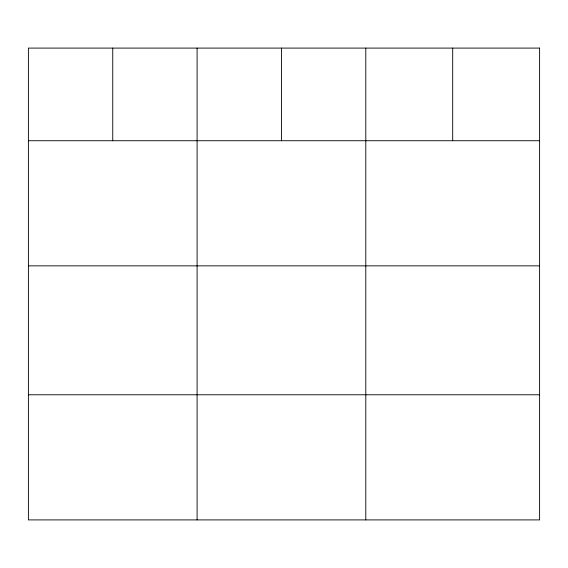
<?xml version="1.0" encoding="UTF-8"?>
<svg xmlns="http://www.w3.org/2000/svg" width="568" height="568" viewBox="0 0 568 568"><rect width="100%" height="100%" fill="white"/><g stroke="black" fill="none" stroke-linecap="round" stroke-linejoin="round"><path stroke-width="0.85" d="M28.4 140.729L539.6 140.729M28.4 265.859L539.6 265.859M28.4 394.774L539.6 394.774M452.696 48.095L452.696 140.729M365.792 48.095L365.792 519.905M281.444 48.095L281.444 140.729M197.096 48.095L197.096 519.905M112.748 48.095L112.748 140.729M539.6 48.095L28.4 48.095L28.4 519.905L539.6 519.905L539.6 48.095"/></g></svg>
